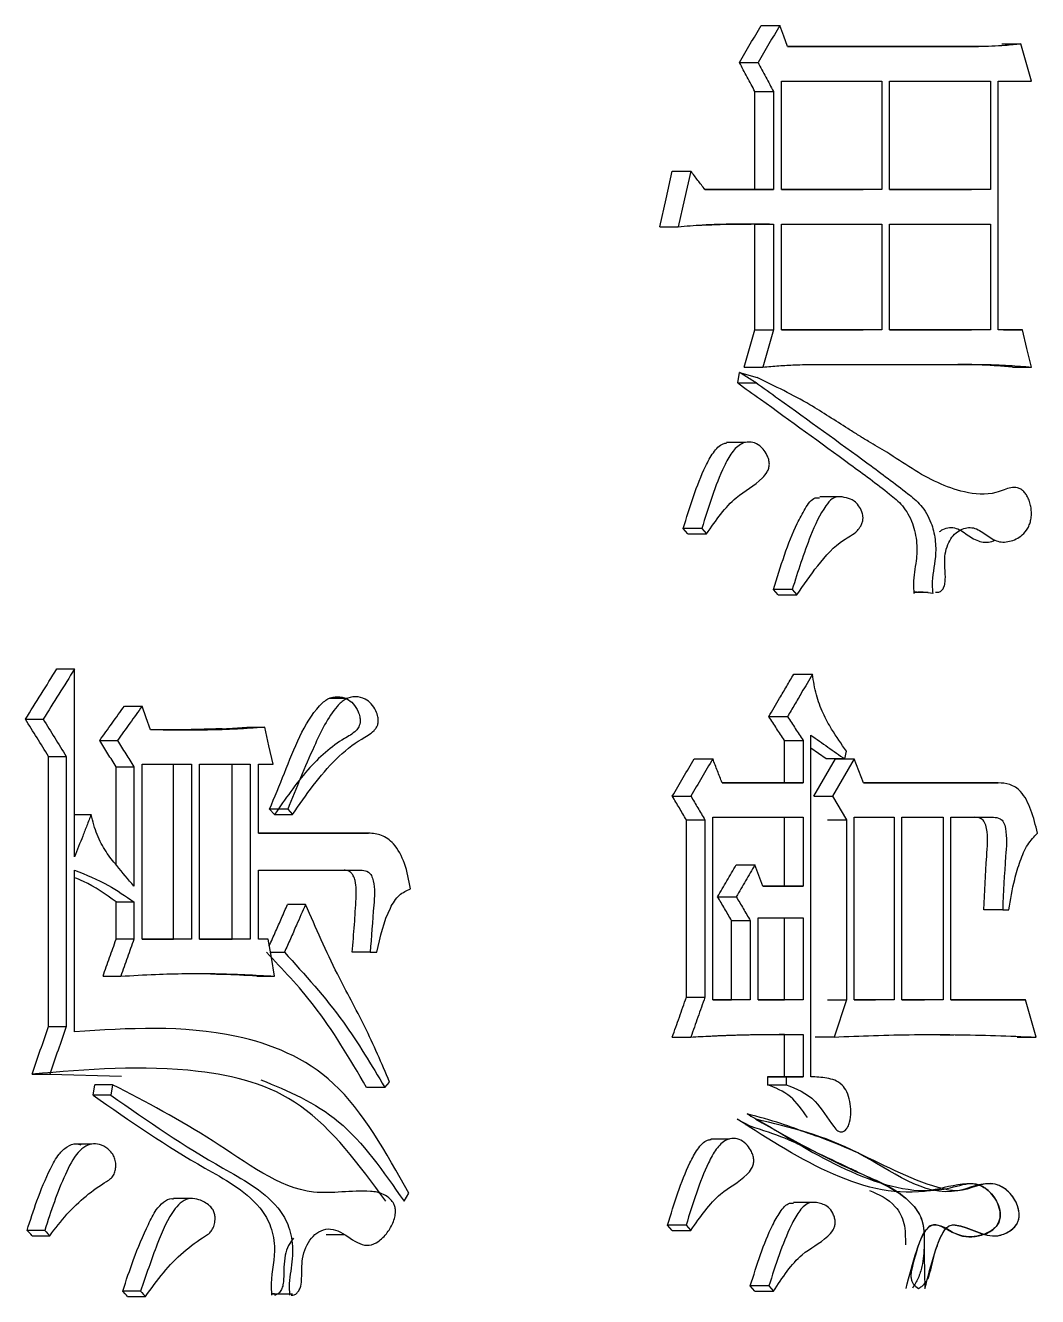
# Model space of a CAD drawing. Header units: millimetres. Extents: x 2251 to 4395, y 932 to 2449.
# Drawn here: x 3157.79 to 3161.93, y 1156.43 to 1161.62 of the extents above; entities that cross this region are included whole.
import ezdxf

# ---------------------------------------------------------------- set-up
doc = ezdxf.new("R2010")
doc.units = ezdxf.units.MM

msp = doc.modelspace()

# ---------------------------------------------------------------- linework, layer by layer
at = {"color": 7, "linetype": 'Continuous', "lineweight": 25}
for p, q in [((3160.7988, 1161.6242), (3160.875, 1161.6242)), ((3161.6859, 1161.5377), (3160.9067, 1161.5377)), ((3160.9067, 1161.5377), (3161.6087, 1161.5377)), ((3161.6088, 1161.5377), (3161.6859, 1161.5377)), ((3161.7825, 1161.5485), (3161.8597, 1161.5485)), ((3160.71, 1161.4728), (3160.786, 1161.4728)), ((3160.8813, 1160.9535), (3160.8813, 1161.3971)), ((3160.8813, 1161.3971), (3161.2918, 1161.3971)), ((3161.2918, 1161.3971), (3161.2918, 1160.9535)), ((3161.3232, 1160.9535), (3161.3232, 1161.3971)), ((3161.3232, 1161.3971), (3161.7356, 1161.3971)), ((3161.7356, 1161.3971), (3161.7356, 1160.9536)), ((3161.7667, 1161.3971), (3161.9031, 1161.3971)), ((3161.7667, 1160.3802), (3161.7667, 1161.3971)), ((3160.7735, 1161.3538), (3160.8496, 1161.3538)), ((3160.7735, 1160.9535), (3160.7735, 1161.3538)), ((3160.8496, 1161.3538), (3160.8496, 1160.9535)), ((3160.436, 1161.0293), (3160.5116, 1161.0293)), ((3160.8496, 1160.9535), (3160.5692, 1160.9535)), ((3160.5692, 1160.9535), (3160.7735, 1160.9535)), ((3160.7735, 1160.9535), (3160.8496, 1160.9535)), ((3161.2918, 1160.9535), (3160.8813, 1160.9535)), ((3160.8813, 1160.9535), (3161.2151, 1160.9535)), ((3161.2918, 1160.9535), (3161.2152, 1160.9535)), ((3161.7356, 1160.9536), (3161.3232, 1160.9535)), ((3161.3232, 1160.9535), (3161.6583, 1160.9536)), ((3161.7356, 1160.9536), (3161.6585, 1160.9536)), ((3160.3848, 1160.8021), (3160.4604, 1160.8021)), ((3160.7735, 1160.8129), (3160.8496, 1160.8129)), ((3160.7735, 1160.3802), (3160.7735, 1160.8129)), ((3160.8496, 1160.8129), (3160.8496, 1160.3802)), ((3160.8813, 1160.3802), (3160.8813, 1160.8129)), ((3160.8813, 1160.8129), (3161.2918, 1160.8129)), ((3161.2918, 1160.8129), (3161.2918, 1160.3802)), ((3161.3232, 1160.3802), (3161.3232, 1160.8129)), ((3161.3232, 1160.8129), (3161.7356, 1160.8129)), ((3161.7356, 1160.8129), (3161.7356, 1160.3802)), ((3160.7735, 1160.3802), (3160.8496, 1160.3802)), ((3161.2918, 1160.3802), (3160.8813, 1160.3802)), ((3160.8813, 1160.3802), (3161.2151, 1160.3802)), ((3161.2918, 1160.3802), (3161.2152, 1160.3802)), ((3161.7356, 1160.3802), (3161.3232, 1160.3802)), ((3161.3232, 1160.3802), (3161.6583, 1160.3802)), ((3161.7356, 1160.3802), (3161.6585, 1160.3802)), ((3161.8659, 1160.3802), (3161.7667, 1160.3802)), ((3161.7887, 1160.3802), (3161.8659, 1160.3802)), ((3160.7291, 1160.2288), (3160.8051, 1160.2288)), ((3161.0207, 1160.2396), (3161.6796, 1160.2396)), ((3161.6026, 1160.2396), (3161.6796, 1160.2396)), ((3161.8258, 1160.2288), (3161.9031, 1160.2288)), ((3160.7036, 1160.1639), (3160.71, 1160.2071)), ((3160.71, 1160.2071), (3160.7828, 1160.1855)), ((3160.7332, 1159.9204), (3160.6572, 1159.9204)), ((3161.1148, 1159.6986), (3161.0379, 1159.6986)), ((3160.4998, 1159.5473), (3160.4807, 1159.5689)), ((3160.4998, 1159.5473), (3160.5756, 1159.5473)), ((3160.5564, 1159.5689), (3160.5756, 1159.5473)), ((3160.8685, 1159.2985), (3160.8495, 1159.3201)), ((3160.8685, 1159.2985), (3160.9447, 1159.2985)), ((3160.9257, 1159.3201), (3160.9447, 1159.2985)), ((3157.9222, 1158.9956), (3157.9946, 1158.9956)), ((3157.9946, 1158.2276), (3157.9946, 1158.9956)), ((3160.9318, 1158.974), (3161.0081, 1158.974)), ((3159.1084, 1158.8752), (3159.0338, 1158.8752)), ((3158.198, 1158.8441), (3158.2707, 1158.8441)), ((3157.7939, 1158.7901), (3157.8661, 1158.7901)), ((3160.8305, 1158.8009), (3160.9067, 1158.8009)), ((3158.6986, 1158.7576), (3158.772, 1158.7576)), ((3161.0017, 1157.3297), (3161.0017, 1158.7252)), ((3158.0973, 1158.7035), (3158.1699, 1158.7035)), ((3160.8938, 1158.7035), (3160.9701, 1158.7035)), ((3160.8938, 1158.5305), (3160.8938, 1158.7035)), ((3160.9701, 1158.7035), (3160.9701, 1158.5305)), ((3161.0642, 1158.6278), (3161.0017, 1158.6717)), ((3161.1407, 1158.6278), (3161.147, 1158.6603)), ((3157.8884, 1158.6386), (3157.9608, 1158.6386)), ((3157.8884, 1157.5352), (3157.8884, 1158.6386)), ((3157.9608, 1158.6386), (3157.9608, 1157.5352)), ((3160.5254, 1158.6278), (3160.6012, 1158.6278)), ((3161.0138, 1158.4764), (3161.102, 1158.6278)), ((3161.1407, 1158.6278), (3161.0642, 1158.6278)), ((3161.1785, 1158.6278), (3161.0902, 1158.4764)), ((3161.102, 1158.6278), (3161.1785, 1158.6278)), ((3161.2163, 1158.5305), (3161.1785, 1158.6278)), ((3158.1644, 1158.5953), (3158.2371, 1158.5953)), ((3158.1644, 1158.1953), (3158.1644, 1158.5953)), ((3158.2371, 1158.5953), (3158.2371, 1158.1086)), ((3158.2707, 1157.8922), (3158.2707, 1158.6062)), ((3158.2707, 1158.6062), (3158.4718, 1158.6062)), ((3158.3988, 1157.8922), (3158.3988, 1158.6062)), ((3158.4718, 1158.6062), (3158.4718, 1157.8922)), ((3158.5053, 1157.8922), (3158.5053, 1158.6062)), ((3158.5053, 1158.6062), (3158.7121, 1158.6062)), ((3158.6388, 1157.8922), (3158.6388, 1158.6062)), ((3158.7121, 1158.6062), (3158.7121, 1157.8922)), ((3158.7454, 1158.6062), (3158.8052, 1158.6062)), ((3158.7454, 1158.3249), (3158.7454, 1158.6062)), ((3160.9701, 1158.5305), (3160.6395, 1158.5305)), ((3160.6395, 1158.5305), (3160.8938, 1158.5305)), ((3160.8938, 1158.5305), (3160.9701, 1158.5305)), ((3161.7667, 1158.5305), (3161.2163, 1158.5305)), ((3161.2163, 1158.5305), (3161.6894, 1158.5305)), ((3161.6895, 1158.5305), (3161.7667, 1158.5305)), ((3160.436, 1158.4764), (3160.5116, 1158.4764)), ((3161.0138, 1158.4764), (3161.0902, 1158.4764)), ((3161.0902, 1158.4764), (3161.147, 1158.379)), ((3157.9946, 1158.4007), (3158.0621, 1158.4007)), ((3158.865, 1158.4223), (3158.7914, 1158.4223)), ((3158.8113, 1158.4007), (3158.7914, 1158.4223)), ((3158.865, 1158.4223), (3158.8848, 1158.4007)), ((3160.4935, 1158.379), (3160.5692, 1158.379)), ((3160.4935, 1157.6543), (3160.4935, 1158.379)), ((3160.5692, 1158.379), (3160.5692, 1157.6543)), ((3160.6012, 1158.3898), (3160.9701, 1158.3898)), ((3160.6012, 1157.6434), (3160.6012, 1158.3898)), ((3160.8938, 1158.1086), (3160.8938, 1158.3898)), ((3160.9701, 1158.3898), (3160.9701, 1158.1086)), ((3161.0705, 1158.379), (3161.147, 1158.379)), ((3161.147, 1158.379), (3161.147, 1157.6434)), ((3161.1785, 1157.6434), (3161.1785, 1158.3898)), ((3161.1785, 1158.3898), (3161.3421, 1158.3898)), ((3161.3421, 1158.3898), (3161.3421, 1157.6434)), ((3161.3734, 1157.6434), (3161.3734, 1158.3898)), ((3161.3734, 1158.3898), (3161.5424, 1158.3898)), ((3161.5424, 1158.3898), (3161.5424, 1157.6434)), ((3161.5736, 1157.6434), (3161.5737, 1158.3898)), ((3161.5737, 1158.3898), (3161.748, 1158.3898)), ((3161.6711, 1158.3898), (3161.7483, 1158.3898)), ((3159.1956, 1158.3249), (3158.7454, 1158.3249)), ((3158.7454, 1158.3249), (3159.1216, 1158.3249)), ((3159.1216, 1158.3249), (3159.1956, 1158.3249)), ((3160.6973, 1158.1951), (3160.7733, 1158.1951)), ((3157.9946, 1157.5137), (3157.9946, 1158.1734)), ((3158.7454, 1158.1735), (3159.1692, 1158.1735)), ((3158.7454, 1157.8922), (3158.7454, 1158.1735)), ((3159.0955, 1158.1735), (3159.1694, 1158.1735)), ((3160.9701, 1158.1086), (3160.8051, 1158.1086)), ((3160.8051, 1158.1086), (3160.8938, 1158.1086)), ((3160.8938, 1158.1086), (3160.9701, 1158.1086)), ((3158.1644, 1158.0437), (3158.2371, 1158.0437)), ((3158.1644, 1157.8922), (3158.1644, 1158.0437)), ((3158.2371, 1158.0437), (3158.2371, 1157.8922)), ((3160.621, 1158.0653), (3160.6969, 1158.0653)), ((3158.9383, 1158.0337), (3158.8646, 1158.0337)), ((3161.7853, 1158.0112), (3161.7081, 1158.0112)), ((3161.7853, 1158.0112), (3161.8101, 1158.0112)), ((3160.6782, 1157.968), (3160.7542, 1157.968)), ((3160.6782, 1157.6434), (3160.6782, 1157.968)), ((3160.7542, 1157.968), (3160.7542, 1157.6434)), ((3160.786, 1157.6434), (3160.786, 1157.9788)), ((3160.786, 1157.9788), (3160.9701, 1157.9788)), ((3160.8938, 1157.6434), (3160.8938, 1157.9788)), ((3160.9701, 1157.9788), (3160.9701, 1157.6434)), ((3158.2371, 1157.8922), (3158.1644, 1157.8922)), ((3158.4718, 1157.8922), (3158.2707, 1157.8922)), ((3158.2707, 1157.8922), (3158.3988, 1157.8922)), ((3158.4718, 1157.8922), (3158.3988, 1157.8922)), ((3158.7121, 1157.8922), (3158.5053, 1157.8922)), ((3158.5053, 1157.8922), (3158.6388, 1157.8922)), ((3158.7121, 1157.8922), (3158.6388, 1157.8922)), ((3158.7853, 1157.8922), (3158.7454, 1157.8922)), ((3158.7853, 1157.8922), (3158.7454, 1157.8922)), ((3158.7947, 1157.8383), (3158.8518, 1157.8383)), ((3159.2022, 1157.8381), (3159.1282, 1157.8381)), ((3159.2022, 1157.8381), (3159.2285, 1157.8381)), ((3158.1107, 1157.7408), (3158.1833, 1157.7408)), ((3158.7384, 1157.7408), (3158.8118, 1157.7408)), ((3160.4935, 1157.6543), (3160.5692, 1157.6543)), ((3160.7542, 1157.6434), (3160.6012, 1157.6434)), ((3160.6012, 1157.6434), (3160.6782, 1157.6434)), ((3160.7542, 1157.6434), (3160.6782, 1157.6434)), ((3160.9701, 1157.6434), (3160.786, 1157.6434)), ((3160.786, 1157.6434), (3160.8938, 1157.6434)), ((3160.9701, 1157.6434), (3160.8938, 1157.6434)), ((3161.0705, 1157.6434), (3161.147, 1157.6434)), ((3161.147, 1157.6434), (3161.0965, 1157.492)), ((3161.3421, 1157.6434), (3161.1785, 1157.6434)), ((3161.1785, 1157.6434), (3161.2653, 1157.6434)), ((3161.3421, 1157.6434), (3161.2654, 1157.6434)), ((3161.5424, 1157.6434), (3161.3734, 1157.6434)), ((3161.3734, 1157.6434), (3161.4654, 1157.6434)), ((3161.5424, 1157.6434), (3161.4655, 1157.6434)), ((3161.8783, 1157.6435), (3161.5736, 1157.6434)), ((3161.5736, 1157.6434), (3161.8009, 1157.6435)), ((3161.801, 1157.6435), (3161.8783, 1157.6435)), ((3161.9217, 1157.492), (3161.8783, 1157.6435)), ((3157.8884, 1157.5352), (3157.9608, 1157.5352)), ((3160.436, 1157.492), (3160.5116, 1157.492)), ((3160.8938, 1157.5028), (3160.8728, 1157.5028)), ((3160.8938, 1157.3297), (3160.8938, 1157.5028)), ((3160.9701, 1157.5028), (3160.9701, 1157.3297)), ((3161.0965, 1157.492), (3161.0201, 1157.492)), ((3161.5301, 1157.5011), (3161.5855, 1157.5015)), ((3161.8443, 1157.492), (3161.9217, 1157.492)), ((3157.8209, 1157.3406), (3157.8932, 1157.3406)), ((3157.8932, 1157.3406), (3158.1864, 1157.3325)), ((3160.9004, 1157.3297), (3160.8242, 1157.3297)), ((3160.8242, 1157.3297), (3160.8938, 1157.3297)), ((3160.8242, 1157.3297), (3160.8242, 1157.2973)), ((3160.8938, 1157.3297), (3160.9701, 1157.3297)), ((3160.9004, 1157.3297), (3160.9004, 1157.2973)), ((3160.9701, 1157.3297), (3160.9004, 1157.3297)), ((3158.0704, 1157.254), (3158.0771, 1157.2973)), ((3158.1497, 1157.2973), (3158.0771, 1157.2973)), ((3158.1497, 1157.2973), (3158.1429, 1157.254)), ((3159.2615, 1157.2865), (3159.1874, 1157.2865)), ((3160.8242, 1157.2973), (3160.9004, 1157.2973)), ((3158.1429, 1157.254), (3158.0704, 1157.254)), ((3160.7005, 1157.1567), (3160.7554, 1157.1282)), ((3161.1267, 1157.1045), (3161.1271, 1157.1045)), ((3158.0645, 1157.0547), (3157.9911, 1157.0547)), ((3160.6694, 1157.0755), (3160.5936, 1157.0755)), ((3159.3403, 1156.8213), (3159.36, 1156.8537)), ((3158.4719, 1156.8328), (3158.398, 1156.8328)), ((3161.0072, 1156.8166), (3160.9309, 1156.8166)), ((3157.8728, 1156.7023), (3157.8006, 1156.7023)), ((3159.0218, 1156.6861), (3159.0937, 1156.686)), ((3160.436, 1156.7024), (3160.4168, 1156.724)), ((3160.436, 1156.7024), (3160.5116, 1156.7024)), ((3160.4924, 1156.724), (3160.5116, 1156.7024)), ((3157.8209, 1156.6807), (3157.8931, 1156.6807)), ((3158.264, 1156.4536), (3158.1912, 1156.4536)), ((3158.2113, 1156.4319), (3158.2841, 1156.4319)), ((3158.8117, 1156.4427), (3158.8853, 1156.4427)), ((3160.7735, 1156.4535), (3160.7544, 1156.4752))]:
    msp.add_line(p, q, dxfattribs=at)
at = {"color": 7, "linetype": 'Continuous', "lineweight": 25, "flags": 128}
for points in [[(3160.9067, 1161.5377), (3160.8908, 1161.5809), (3160.875, 1161.6242)], [(3161.9031, 1161.3971), (3161.8814, 1161.4728), (3161.8597, 1161.5485)], [(3160.3848, 1160.8021), (3160.4104, 1160.9157), (3160.436, 1161.0293)], [(3160.5116, 1161.0293), (3160.486, 1160.9157), (3160.4604, 1160.8021)], [(3160.7291, 1160.2288), (3160.7513, 1160.3045), (3160.7735, 1160.3802)], [(3160.8496, 1160.3802), (3160.8273, 1160.3045), (3160.8051, 1160.2288)], [(3161.9031, 1160.2288), (3161.8845, 1160.3045), (3161.8659, 1160.3802)], [(3160.7036, 1160.1639), (3160.7378, 1160.1639), (3160.7587, 1160.1639), (3160.7797, 1160.1639)], [(3160.5564, 1159.5689), (3160.5283, 1159.5689), (3160.5045, 1159.5689), (3160.4807, 1159.5689)], [(3160.9257, 1159.3201), (3160.8979, 1159.3201), (3160.8737, 1159.3201), (3160.8495, 1159.3201)], [(3158.3043, 1158.7468), (3158.2875, 1158.7955), (3158.2707, 1158.8441)], [(3158.8052, 1158.6062), (3158.7886, 1158.6819), (3158.772, 1158.7576)], [(3158.8113, 1158.4007), (3158.8381, 1158.4007), (3158.8615, 1158.4007), (3158.8848, 1158.4007)], [(3160.8051, 1158.1086), (3160.7892, 1158.1519), (3160.7733, 1158.1951)], [(3158.8118, 1157.7408), (3158.7985, 1157.8165), (3158.7853, 1157.8922)], [(3159.2615, 1157.2865), (3159.2714, 1157.2974), (3159.2814, 1157.3083)], [(3157.8209, 1156.6807), (3157.8157, 1156.6862), (3157.8105, 1156.6917), (3157.8006, 1156.7023)], [(3157.8728, 1156.7023), (3157.878, 1156.6968), (3157.8856, 1156.6888), (3157.8931, 1156.6807)], [(3160.4924, 1156.724), (3160.4644, 1156.724), (3160.4406, 1156.724), (3160.4168, 1156.724)], [(3158.2114, 1156.4319), (3158.2062, 1156.4374), (3158.2011, 1156.4429), (3158.1912, 1156.4536)], [(3158.264, 1156.4536), (3158.2691, 1156.4481), (3158.2766, 1156.44), (3158.2841, 1156.4319)], [(3160.8305, 1156.4752), (3160.8023, 1156.4752), (3160.7784, 1156.4752), (3160.7544, 1156.4752)], [(3160.7735, 1156.4535), (3160.8017, 1156.4535), (3160.8256, 1156.4535), (3160.8496, 1156.4535)], [(3160.8305, 1156.4752), (3160.84, 1156.4644), (3160.8496, 1156.4535)]]:
    msp.add_lwpolyline(points, dxfattribs=at)
at = {"color": 7, "linetype": 'Continuous', "lineweight": 25}
for points, knots in [([(3160.71, 1161.4728), (3160.7248, 1161.498), (3160.7545, 1161.5485), (3160.784, 1161.599), (3160.7988, 1161.6242)], [0, 0, 0, 0, 0.4999986, 1, 1, 1, 1]), ([(3160.875, 1161.6242), (3160.8602, 1161.599), (3160.8305, 1161.5485), (3160.8009, 1161.498), (3160.786, 1161.4728)], [0, 0, 0, 0, 0.499999, 1, 1, 1, 1]), ([(3161.8597, 1161.5485), (3161.8384, 1161.5462), (3161.7989, 1161.5419), (3161.7409, 1161.5389), (3161.7042, 1161.5381), (3161.6859, 1161.5377)], [0, 0, 0, 0, 0.368696, 0.68428, 1, 1, 1, 1]), ([(3160.7735, 1161.3538), (3160.7629, 1161.3736), (3160.7418, 1161.4133), (3160.7206, 1161.4529), (3160.71, 1161.4728)], [0, 0, 0, 0, 0.5, 1, 1, 1, 1]), ([(3160.786, 1161.4728), (3160.7966, 1161.4529), (3160.8178, 1161.4133), (3160.839, 1161.3736), (3160.8496, 1161.3538)], [0, 0, 0, 0, 0.5, 1, 1, 1, 1]), ([(3160.5692, 1160.9535), (3160.5596, 1160.9662), (3160.5404, 1160.9914), (3160.5212, 1161.0166), (3160.5116, 1161.0293)], [0, 0, 0, 0, 0.5000004, 1, 1, 1, 1]), ([(3160.4604, 1160.8021), (3160.493, 1160.8048), (3160.5296, 1160.8079), (3160.5682, 1160.81), (3160.5783, 1160.8105), (3160.5885, 1160.811), (3160.6007, 1160.8115), (3160.6129, 1160.812), (3160.625, 1160.8124), (3160.6372, 1160.8127), (3160.6494, 1160.813), (3160.6616, 1160.8132), (3160.6737, 1160.8134), (3160.6859, 1160.8135), (3160.6981, 1160.8137), (3160.7102, 1160.8137), (3160.7224, 1160.8138), (3160.7345, 1160.8138), (3160.7467, 1160.8138), (3160.7588, 1160.8137), (3160.7689, 1160.8137), (3160.777, 1160.8136), (3160.7831, 1160.8136), (3160.7892, 1160.8135), (3160.7952, 1160.8135), (3160.8013, 1160.8134), (3160.8074, 1160.8134), (3160.8134, 1160.8133), (3160.8195, 1160.8132), (3160.8256, 1160.8132), (3160.8316, 1160.8131), (3160.8396, 1160.813), (3160.8456, 1160.813), (3160.8496, 1160.8129)], [0, 0, 0, 0, 0.250151, 0.281419, 0.297053, 0.328322, 0.35959, 0.390858, 0.422126, 0.453395, 0.484663, 0.515931, 0.5472, 0.578468, 0.609736, 0.641004, 0.672273, 0.703541, 0.734809, 0.766077, 0.797346, 0.81298, 0.828614, 0.844248, 0.859882, 0.875516, 0.891151, 0.906785, 0.922419, 0.938053, 0.953687, 0.969321, 1, 1, 1, 1]), ([(3160.5463, 1160.8088), (3160.5473, 1160.8087), (3160.5571, 1160.8084), (3160.6512, 1160.8127), (3160.714, 1160.8129), (3160.7487, 1160.813), (3160.7587, 1160.813), (3160.7585, 1160.813), (3160.7585, 1160.813)], [0, 0, 0, 0, 0.055768, 0.55582, 0.7982, 0.940395, 0.975861, 1, 1, 1, 1]), ([(3160.8051, 1160.2288), (3160.827, 1160.2307), (3160.8707, 1160.2346), (3160.9426, 1160.2383), (3160.9926, 1160.2391), (3161.0207, 1160.2396)], [0, 0, 0, 0, 0.303893, 0.607799, 1, 1, 1, 1]), ([(3161.8256, 1160.2288), (3161.8035, 1160.2305), (3161.7593, 1160.2339), (3161.685, 1160.2384), (3161.6326, 1160.2392), (3161.6024, 1160.2396)], [0, 0, 0, 0, 0.29793, 0.595868, 1, 1, 1, 1]), ([(3161.6796, 1160.2396), (3161.7018, 1160.2393), (3161.7463, 1160.2387), (3161.8208, 1160.2352), (3161.873, 1160.2311), (3161.9031, 1160.2288)], [0, 0, 0, 0, 0.297543, 0.595099, 1, 1, 1, 1]), ([(3160.7855, 1160.1596), (3160.7709, 1160.1688), (3160.749, 1160.1825), (3160.7249, 1160.1976), (3160.7144, 1160.2043), (3160.7111, 1160.2064), (3160.71, 1160.2071)], [0, 0, 0, 0, 0.582257, 0.869629, 0.954439, 1, 1, 1, 1]), ([(3160.7771, 1160.1657), (3160.8078, 1160.1436), (3160.9617, 1160.0332), (3161.1697, 1159.8834), (3161.3629, 1159.7398), (3161.4533, 1159.6681), (3161.4927, 1159.6017), (3161.5118, 1159.5257), (3161.5132, 1159.4374), (3161.4935, 1159.3655), (3161.4987, 1159.3153), (3161.4999, 1159.3038)], [0, 0, 0, 0, 0.101091, 0.505417, 0.686144, 0.747623, 0.809949, 0.856214, 0.902538, 0.977672, 1, 1, 1, 1]), ([(3161.5113, 1159.3093), (3161.5156, 1159.3088), (3161.5245, 1159.3076), (3161.5349, 1159.3143), (3161.5419, 1159.3224), (3161.5474, 1159.3335), (3161.5521, 1159.3575), (3161.5507, 1159.388), (3161.5491, 1159.4156), (3161.548, 1159.4433), (3161.5512, 1159.4761), (3161.5638, 1159.5128), (3161.5831, 1159.5418), (3161.6068, 1159.5612), (3161.6327, 1159.5723), (3161.6683, 1159.5753), (3161.7106, 1159.5507), (3161.7586, 1159.5124), (3161.8142, 1159.5129), (3161.8587, 1159.5337), (3161.8854, 1159.5639), (3161.8961, 1159.5875), (3161.901, 1159.6067), (3161.9032, 1159.6273), (3161.9023, 1159.6486), (3161.8982, 1159.6697), (3161.8914, 1159.6893), (3161.8826, 1159.7067), (3161.872, 1159.7205), (3161.8598, 1159.7303), (3161.8332, 1159.7418), (3161.7981, 1159.7305), (3161.7278, 1159.7035), (3161.5965, 1159.7159), (3161.4484, 1159.7881), (3161.322, 1159.8758), (3161.255, 1159.9143), (3161.2212, 1159.9346), (3161.2112, 1159.9407), (3161.2079, 1159.9427), (3161.2055, 1159.9442), (3161.2007, 1159.9472), (3161.1828, 1159.9585), (3161.1146, 1160.0011), (3160.981, 1160.0898), (3160.8552, 1160.1506), (3160.7828, 1160.1855)], [0, 0, 0, 0, 0.00737, 0.015009, 0.018555, 0.022128, 0.030111, 0.045178, 0.055064, 0.060343, 0.075509, 0.090437, 0.104896, 0.120548, 0.135595, 0.150698, 0.180779, 0.211233, 0.242231, 0.273349, 0.290015, 0.297441, 0.304692, 0.312416, 0.319982, 0.327794, 0.336224, 0.34425, 0.351944, 0.359644, 0.367692, 0.398957, 0.418859, 0.492604, 0.619034, 0.682459, 0.727701, 0.740175, 0.743874, 0.745883, 0.74615, 0.748384, 0.7547, 0.77878, 0.872725, 1, 1, 1, 1]), ([(3160.7036, 1160.1639), (3160.7344, 1160.1417), (3160.8882, 1160.0312), (3161.0956, 1159.8807), (3161.2887, 1159.7386), (3161.3782, 1159.666), (3161.4187, 1159.5959), (3161.4367, 1159.5141), (3161.4335, 1159.4294), (3161.4176, 1159.3626), (3161.4217, 1159.3174), (3161.423, 1159.3038)], [0, 0, 0, 0, 0.101474, 0.507349, 0.687605, 0.74902, 0.811274, 0.865807, 0.912165, 0.973682, 1, 1, 1, 1]), ([(3160.4807, 1159.5689), (3160.5076, 1159.6574), (3160.5415, 1159.7684), (3160.6013, 1159.8802), (3160.633, 1159.9147), (3160.6536, 1159.9181), (3160.6587, 1159.9189)], [0, 0, 0, 0, 0.631825, 0.793272, 0.948374, 1, 1, 1, 1]), ([(3160.5756, 1159.5473), (3160.6139, 1159.6024), (3160.6816, 1159.6998), (3160.7785, 1159.7464), (3160.8211, 1159.7942), (3160.8302, 1159.8146), (3160.8333, 1159.8326), (3160.8302, 1159.8518), (3160.8214, 1159.8732), (3160.8052, 1159.8975), (3160.7803, 1159.9184), (3160.7496, 1159.9245), (3160.7136, 1159.917), (3160.6771, 1159.881), (3160.6174, 1159.7675), (3160.5835, 1159.657), (3160.5564, 1159.5689)], [0, 0, 0, 0, 0.207529, 0.367373, 0.400836, 0.41667, 0.431354, 0.448141, 0.466694, 0.497248, 0.538464, 0.578549, 0.619959, 0.682144, 0.746848, 1, 1, 1, 1]), ([(3160.9447, 1159.2985), (3160.9725, 1159.3389), (3161.0306, 1159.4237), (3161.1137, 1159.5154), (3161.1806, 1159.546), (3161.2045, 1159.5761), (3161.2121, 1159.592), (3161.2152, 1159.6063), (3161.2146, 1159.6218), (3161.2091, 1159.642), (3161.1972, 1159.6641), (3161.1762, 1159.6862), (3161.1462, 1159.6947), (3161.1158, 1159.7018), (3161.0857, 1159.691), (3161.0441, 1159.6402), (3160.9875, 1159.5155), (3160.9492, 1159.3942), (3160.9257, 1159.3201)], [0, 0, 0, 0, 0.145124, 0.304252, 0.383323, 0.40611, 0.420719, 0.431527, 0.442364, 0.458238, 0.484495, 0.512276, 0.553409, 0.599258, 0.628708, 0.668116, 0.797317, 1, 1, 1, 1]), ([(3160.8495, 1159.3201), (3160.8784, 1159.4148), (3160.9146, 1159.5336), (3160.9772, 1159.6493), (3161.0083, 1159.6972), (3161.0312, 1159.695), (3161.0372, 1159.6944)], [0, 0, 0, 0, 0.628291, 0.787843, 0.943892, 1, 1, 1, 1]), ([(3161.5275, 1159.5567), (3161.5319, 1159.5599), (3161.5447, 1159.5692), (3161.5681, 1159.5744), (3161.6053, 1159.5711), (3161.6464, 1159.5368), (3161.6985, 1159.5093), (3161.7366, 1159.5129), (3161.7538, 1159.5225), (3161.7538, 1159.5225)], [0, 0, 0, 0, 0.0611875, 0.1807988, 0.2971969, 0.5319522, 0.7661169, 0.9995646, 1, 1, 1, 1]), ([(3161.4343, 1159.3093), (3161.4318, 1159.3093), (3161.428, 1159.3093), (3161.4241, 1159.3093), (3161.4229, 1159.3093), (3161.4228, 1159.3093), (3161.4227, 1159.3093), (3161.4258, 1159.3093), (3161.4432, 1159.3093), (3161.4598, 1159.3093), (3161.4745, 1159.3093), (3161.4812, 1159.3093)], [0, 0, 0, 0, 0.13378, 0.2044, 0.212318, 0.214881, 0.216602, 0.217222, 0.490673, 0.769444, 1, 1, 1, 1]), ([(3161.4999, 1159.3038), (3161.4868, 1159.3058), (3161.4638, 1159.3093), (3161.4387, 1159.3096), (3161.4263, 1159.3076), (3161.4235, 1159.3058), (3161.423, 1159.3048), (3161.4229, 1159.3042), (3161.423, 1159.304), (3161.423, 1159.3038)], [0, 0, 0, 0, 0.493604, 0.861876, 0.955662, 0.982084, 0.991539, 0.995796, 1, 1, 1, 1]), ([(3157.7939, 1158.7901), (3157.8153, 1158.8243), (3157.8581, 1158.8928), (3157.9008, 1158.9613), (3157.9222, 1158.9956)], [0, 0, 0, 0, 0.499999, 1, 1, 1, 1]), ([(3157.9946, 1158.9956), (3157.9732, 1158.9613), (3157.9304, 1158.8928), (3157.8875, 1158.8243), (3157.8661, 1158.7901)], [0, 0, 0, 0, 0.5, 1, 1, 1, 1]), ([(3160.8305, 1158.8009), (3160.8451, 1158.8259), (3160.8693, 1158.8672), (3160.9031, 1158.9249), (3160.9222, 1158.9576), (3160.9318, 1158.974)], [0, 0, 0, 0, 0.432843, 0.716421, 1, 1, 1, 1]), ([(3161.0081, 1158.974), (3160.9935, 1158.949), (3160.9693, 1158.9077), (3160.9355, 1158.85), (3160.9163, 1158.8173), (3160.9067, 1158.8009)], [0, 0, 0, 0, 0.43259, 0.716295, 1, 1, 1, 1]), ([(3161.147, 1158.6603), (3161.1265, 1158.6894), (3161.0924, 1158.7376), (3161.0499, 1158.8134), (3161.0219, 1158.8892), (3161.0127, 1158.9455), (3161.0081, 1158.974)], [0, 0, 0, 0, 0.333781, 0.552151, 0.77417, 1, 1, 1, 1]), ([(3158.7914, 1158.4223), (3158.8114, 1158.4713), (3158.8715, 1158.619), (3158.9385, 1158.7936), (3159.0287, 1158.8771), (3159.0684, 1158.8846), (3159.1042, 1158.877), (3159.1338, 1158.8552), (3159.1512, 1158.8275), (3159.1595, 1158.8022), (3159.1616, 1158.7846), (3159.1599, 1158.7702), (3159.1543, 1158.7562), (3159.1346, 1158.7317), (3159.0581, 1158.6927), (3158.94, 1158.588), (3158.855, 1158.4642), (3158.8113, 1158.4007)], [0, 0, 0, 0, 0.117084, 0.352421, 0.392033, 0.4319, 0.470231, 0.500102, 0.530093, 0.545391, 0.556909, 0.565721, 0.574545, 0.589616, 0.642212, 0.816089, 1, 1, 1, 1]), ([(3158.8848, 1158.4007), (3158.9126, 1158.441), (3158.9964, 1158.5628), (3159.1092, 1158.6824), (3159.2065, 1158.7301), (3159.2269, 1158.7544), (3159.2334, 1158.7675), (3159.2357, 1158.7832), (3159.2335, 1158.803), (3159.2246, 1158.8286), (3159.2074, 1158.8552), (3159.1785, 1158.8769), (3159.1416, 1158.885), (3159.1006, 1158.8762), (3159.0363, 1158.8147), (3158.9598, 1158.6557), (3158.8999, 1158.5083), (3158.865, 1158.4223)], [0, 0, 0, 0, 0.117023, 0.353532, 0.409689, 0.421913, 0.431957, 0.442101, 0.453679, 0.472075, 0.49977, 0.527462, 0.568321, 0.610802, 0.649012, 0.795156, 1, 1, 1, 1]), ([(3158.0973, 1158.7035), (3158.1141, 1158.727), (3158.1477, 1158.7738), (3158.1812, 1158.8207), (3158.198, 1158.8441)], [0, 0, 0, 0, 0.499999, 1, 1, 1, 1]), ([(3158.2707, 1158.8441), (3158.2539, 1158.8207), (3158.2203, 1158.7738), (3158.1867, 1158.727), (3158.1699, 1158.7035)], [0, 0, 0, 0, 0.499999, 1, 1, 1, 1]), ([(3157.8884, 1158.6386), (3157.8727, 1158.6639), (3157.8412, 1158.7143), (3157.8096, 1158.7648), (3157.7939, 1158.7901)], [0, 0, 0, 0, 0.5, 1, 1, 1, 1]), ([(3157.8661, 1158.7901), (3157.8819, 1158.7648), (3157.9135, 1158.7143), (3157.945, 1158.6639), (3157.9608, 1158.6386)], [0, 0, 0, 0, 0.499999, 1, 1, 1, 1]), ([(3160.8938, 1158.7035), (3160.8833, 1158.7198), (3160.8622, 1158.7522), (3160.8411, 1158.7847), (3160.8305, 1158.8009)], [0, 0, 0, 0, 0.5, 1, 1, 1, 1]), ([(3160.9067, 1158.8009), (3160.9173, 1158.7847), (3160.9384, 1158.7522), (3160.9595, 1158.7198), (3160.9701, 1158.7035)], [0, 0, 0, 0, 0.499999, 1, 1, 1, 1]), ([(3158.772, 1158.7576), (3158.7506, 1158.756), (3158.7187, 1158.7537), (3158.676, 1158.751), (3158.6439, 1158.7494), (3158.6198, 1158.7484), (3158.6011, 1158.7477), (3158.5877, 1158.7473), (3158.5717, 1158.7469), (3158.5556, 1158.7466), (3158.5422, 1158.7463), (3158.5288, 1158.7461), (3158.5154, 1158.746), (3158.4993, 1158.7458), (3158.4832, 1158.7457), (3158.4671, 1158.7457), (3158.4537, 1158.7457), (3158.4402, 1158.7457), (3158.4268, 1158.7457), (3158.4107, 1158.7458), (3158.3973, 1158.7459), (3158.3865, 1158.746), (3158.3784, 1158.746), (3158.3717, 1158.7461), (3158.365, 1158.7462), (3158.3583, 1158.7462), (3158.3502, 1158.7463), (3158.3421, 1158.7464), (3158.3354, 1158.7465), (3158.3287, 1158.7465), (3158.3233, 1158.7466), (3158.3179, 1158.7466), (3158.3139, 1158.7467), (3158.3093, 1158.7467), (3158.3062, 1158.7468), (3158.3043, 1158.7468)], [0, 0, 0, 0, 0.137495, 0.206243, 0.274991, 0.343739, 0.360926, 0.3953, 0.429674, 0.464048, 0.498422, 0.515609, 0.549982, 0.584356, 0.61873, 0.653104, 0.687478, 0.704665, 0.739038, 0.773412, 0.807786, 0.824973, 0.84216, 0.859347, 0.86794, 0.885127, 0.902314, 0.919501, 0.936688, 0.945281, 0.962468, 0.971061, 0.979655, 0.988248, 1, 1, 1, 1]), ([(3158.5978, 1158.7509), (3158.598, 1158.7511), (3158.5985, 1158.7515), (3158.5589, 1158.75), (3158.4705, 1158.7472), (3158.3936, 1158.7467), (3158.3512, 1158.7466), (3158.3331, 1158.7466), (3158.3282, 1158.7466), (3158.3289, 1158.7466), (3158.3294, 1158.7466)], [0, 0, 0, 0, 0.052384, 0.110274, 0.515479, 0.735215, 0.874993, 0.913924, 0.954066, 1, 1, 1, 1]), ([(3158.5977, 1158.7509), (3158.6052, 1158.7514), (3158.6258, 1158.7525), (3158.6594, 1158.7548), (3158.6855, 1158.7567), (3158.6986, 1158.7576)], [0, 0, 0, 0, 0.222979, 0.611486, 1, 1, 1, 1]), ([(3161.0017, 1158.7252), (3161.0249, 1158.709), (3161.0713, 1158.6765), (3161.1176, 1158.644), (3161.1407, 1158.6278)], [0, 0, 0, 0, 0.5, 1, 1, 1, 1]), ([(3158.1644, 1158.5953), (3158.1532, 1158.6134), (3158.1309, 1158.6494), (3158.1085, 1158.6855), (3158.0973, 1158.7035)], [0, 0, 0, 0, 0.5, 1, 1, 1, 1]), ([(3158.1699, 1158.7035), (3158.1811, 1158.6855), (3158.2035, 1158.6494), (3158.2259, 1158.6134), (3158.2371, 1158.5953)], [0, 0, 0, 0, 0.499999, 1, 1, 1, 1]), ([(3160.436, 1158.4764), (3160.4509, 1158.5016), (3160.4807, 1158.5521), (3160.5105, 1158.6026), (3160.5254, 1158.6278)], [0, 0, 0, 0, 0.499999, 1, 1, 1, 1]), ([(3160.6012, 1158.6278), (3160.5863, 1158.6026), (3160.5564, 1158.5521), (3160.5266, 1158.5016), (3160.5116, 1158.4764)], [0, 0, 0, 0, 0.4999988, 1, 1, 1, 1]), ([(3160.6395, 1158.5305), (3160.6331, 1158.5467), (3160.6203, 1158.5791), (3160.6076, 1158.6116), (3160.6012, 1158.6278)], [0, 0, 0, 0, 0.499999, 1, 1, 1, 1]), ([(3161.9278, 1158.3249), (3161.9197, 1158.3569), (3161.9038, 1158.42), (3161.8658, 1158.4962), (3161.8146, 1158.5276), (3161.7826, 1158.5295), (3161.7667, 1158.5305)], [0, 0, 0, 0, 0.291832, 0.574338, 0.788145, 1, 1, 1, 1]), ([(3160.4935, 1158.379), (3160.4839, 1158.3952), (3160.4647, 1158.4277), (3160.4456, 1158.4601), (3160.436, 1158.4764)], [0, 0, 0, 0, 0.5, 1, 1, 1, 1]), ([(3160.5116, 1158.4764), (3160.5212, 1158.4601), (3160.5404, 1158.4277), (3160.5596, 1158.3952), (3160.5692, 1158.379)], [0, 0, 0, 0, 0.499998, 1, 1, 1, 1]), ([(3158.0621, 1158.4006), (3158.0564, 1158.386), (3158.0449, 1158.3567), (3158.0224, 1158.299), (3158.0057, 1158.256), (3157.9946, 1158.2276)], [0, 0, 0, 0, 0.253937, 0.507874, 1, 1, 1, 1]), ([(3158.2371, 1158.1086), (3158.2136, 1158.1363), (3158.1749, 1158.1819), (3158.1215, 1158.2477), (3158.0836, 1158.3173), (3158.0693, 1158.3726), (3158.0621, 1158.4006)], [0, 0, 0, 0, 0.3349013, 0.5525999, 0.7736255, 1, 1, 1, 1]), ([(3161.708, 1158.0112), (3161.7113, 1158.0838), (3161.7163, 1158.1938), (3161.7272, 1158.3167), (3161.7131, 1158.3699), (3161.6951, 1158.3886), (3161.6801, 1158.3894), (3161.6708, 1158.3899)], [0, 0, 0, 0, 0.510737, 0.775157, 0.838657, 0.898816, 1, 1, 1, 1]), ([(3161.748, 1158.3899), (3161.7574, 1158.3894), (3161.7724, 1158.3886), (3161.7905, 1158.37), (3161.8045, 1158.3167), (3161.7936, 1158.1938), (3161.7886, 1158.0837), (3161.7853, 1158.0112)], [0, 0, 0, 0, 0.1012919, 0.1614916, 0.2249951, 0.4893613, 1, 1, 1, 1]), ([(3159.3666, 1158.0977), (3159.3602, 1158.1331), (3159.3475, 1158.2025), (3159.304, 1158.2813), (3159.2492, 1158.3204), (3159.2134, 1158.3234), (3159.1956, 1158.3249)], [0, 0, 0, 0, 0.292672, 0.574648, 0.788772, 1, 1, 1, 1]), ([(3161.8101, 1158.0112), (3161.8172, 1158.0533), (3161.8289, 1158.1224), (3161.8556, 1158.2115), (3161.8851, 1158.2803), (3161.9138, 1158.3102), (3161.9278, 1158.3249)], [0, 0, 0, 0, 0.347314, 0.569762, 0.788105, 1, 1, 1, 1]), ([(3160.621, 1158.0653), (3160.6337, 1158.087), (3160.6592, 1158.1302), (3160.6846, 1158.1735), (3160.6973, 1158.1951)], [0, 0, 0, 0, 0.499999, 1, 1, 1, 1]), ([(3160.7733, 1158.1951), (3160.7606, 1158.1735), (3160.7351, 1158.1302), (3160.7096, 1158.087), (3160.6969, 1158.0653)], [0, 0, 0, 0, 0.499999, 1, 1, 1, 1]), ([(3157.9946, 1158.1734), (3158.0412, 1158.1549), (3158.1248, 1158.1216), (3158.2027, 1158.0676), (3158.2371, 1158.0437)], [0, 0, 0, 0, 0.557901, 1, 1, 1, 1]), ([(3158.1644, 1158.0437), (3158.1209, 1158.075), (3158.0659, 1158.1145), (3158.0068, 1158.1381), (3157.9946, 1158.143)], [0, 0, 0, 0, 0.792726, 1, 1, 1, 1]), ([(3159.1282, 1157.8381), (3159.1316, 1157.8759), (3159.1381, 1157.949), (3159.1432, 1158.0347), (3159.1457, 1158.0946), (3159.1428, 1158.1271), (3159.1342, 1158.1503), (3159.1243, 1158.1644), (3159.1109, 1158.172), (3159.101, 1158.173), (3159.0953, 1158.1735)], [0, 0, 0, 0, 0.301012, 0.582195, 0.678316, 0.775434, 0.835729, 0.884225, 0.932949, 1, 1, 1, 1]), ([(3159.1692, 1158.1735), (3159.1781, 1158.1726), (3159.1923, 1158.1712), (3159.2077, 1158.152), (3159.2235, 1158.1078), (3159.2134, 1157.997), (3159.2066, 1157.9013), (3159.2022, 1157.8381)], [0, 0, 0, 0, 0.100834, 0.16221, 0.226726, 0.489604, 1, 1, 1, 1]), ([(3159.2285, 1157.8381), (3159.2429, 1157.9018), (3159.2627, 1157.9896), (3159.3185, 1158.0762), (3159.3508, 1158.0907), (3159.3666, 1158.0977)], [0, 0, 0, 0, 0.572425, 0.789887, 1, 1, 1, 1]), ([(3160.6782, 1157.968), (3160.6687, 1157.9842), (3160.6496, 1158.0166), (3160.6305, 1158.0491), (3160.621, 1158.0653)], [0, 0, 0, 0, 0.5, 1, 1, 1, 1]), ([(3160.6969, 1158.0653), (3160.7064, 1158.0491), (3160.7256, 1158.0166), (3160.7447, 1157.9842), (3160.7542, 1157.968)], [0, 0, 0, 0, 0.499998, 1, 1, 1, 1]), ([(3158.79, 1157.865), (3158.7986, 1157.8843), (3158.8153, 1157.922), (3158.8401, 1157.9781), (3158.8563, 1158.0149), (3158.8645, 1158.0333)], [0, 0, 0, 0, 0.344069, 0.672034, 1, 1, 1, 1]), ([(3158.9381, 1158.0333), (3158.9256, 1158.0051), (3158.905, 1157.9585), (3158.8762, 1157.8935), (3158.8599, 1157.8567), (3158.8518, 1157.8383)], [0, 0, 0, 0, 0.433599, 0.716799, 1, 1, 1, 1]), ([(3159.2815, 1157.3084), (3159.2487, 1157.3848), (3159.1831, 1157.5377), (3159.0552, 1157.7648), (3158.9802, 1157.9372), (3158.9384, 1158.0333)], [0, 0, 0, 0, 0.306675, 0.613603, 1, 1, 1, 1]), ([(3158.1107, 1157.7408), (3158.1197, 1157.766), (3158.1376, 1157.8165), (3158.1555, 1157.867), (3158.1644, 1157.8922)], [0, 0, 0, 0, 0.5, 1, 1, 1, 1]), ([(3159.1874, 1157.2865), (3159.1184, 1157.4033), (3158.9962, 1157.6101), (3158.8443, 1157.7691), (3158.7782, 1157.8383)], [0, 0, 0, 0, 0.564924, 1, 1, 1, 1]), ([(3158.8518, 1157.8383), (3158.9348, 1157.7472), (3159.0842, 1157.5832), (3159.2069, 1157.3778), (3159.2615, 1157.2865)], [0, 0, 0, 0, 0.55543, 1, 1, 1, 1]), ([(3158.1833, 1157.7408), (3158.2308, 1157.7434), (3158.3598, 1157.7506), (3158.5696, 1157.7538), (3158.7311, 1157.7451), (3158.8118, 1157.7408)], [0, 0, 0, 0, 0.225447, 0.61244, 1, 1, 1, 1]), ([(3158.7384, 1157.7408), (3158.6915, 1157.7437), (3158.629, 1157.7477), (3158.5661, 1157.7483), (3158.5504, 1157.7484)], [0, 0, 0, 0, 0.75073, 1, 1, 1, 1]), ([(3160.436, 1157.492), (3160.4456, 1157.519), (3160.4647, 1157.5731), (3160.4839, 1157.6272), (3160.4935, 1157.6543)], [0, 0, 0, 0, 0.5, 1, 1, 1, 1]), ([(3160.5692, 1157.6543), (3160.5596, 1157.6272), (3160.5404, 1157.5731), (3160.5212, 1157.519), (3160.5116, 1157.492)], [0, 0, 0, 0, 0.4999992, 1, 1, 1, 1]), ([(3157.8209, 1157.3406), (3157.8322, 1157.373), (3157.8547, 1157.4379), (3157.8772, 1157.5028), (3157.8884, 1157.5352)], [0, 0, 0, 0, 0.5, 1, 1, 1, 1]), ([(3159.36, 1156.8537), (3159.2664, 1157.0216), (3159.0824, 1157.3513), (3158.5766, 1157.5508), (3158.2151, 1157.5277), (3157.9946, 1157.5137)], [0, 0, 0, 0, 0.287943, 0.565415, 1, 1, 1, 1]), ([(3160.5116, 1157.492), (3160.5388, 1157.4935), (3160.5727, 1157.4953), (3160.61, 1157.4971), (3160.6219, 1157.4976), (3160.6304, 1157.498), (3160.6388, 1157.4984), (3160.6524, 1157.4989), (3160.6659, 1157.4994), (3160.6794, 1157.4999), (3160.693, 1157.5003), (3160.7065, 1157.5007), (3160.7234, 1157.5012), (3160.7369, 1157.5015), (3160.7505, 1157.5017), (3160.764, 1157.502), (3160.7775, 1157.5022), (3160.791, 1157.5023), (3160.8011, 1157.5024), (3160.8096, 1157.5025), (3160.818, 1157.5026), (3160.8248, 1157.5026), (3160.8332, 1157.5027), (3160.8399, 1157.5027), (3160.8467, 1157.5028), (3160.8534, 1157.5028), (3160.8602, 1157.5028), (3160.8686, 1157.5029), (3160.8753, 1157.5029), (3160.8821, 1157.5029), (3160.8888, 1157.5029), (3160.8955, 1157.5029), (3160.904, 1157.5029), (3160.9107, 1157.5029), (3160.9174, 1157.5029), (3160.9242, 1157.5029), (3160.9309, 1157.5029), (3160.9393, 1157.5029), (3160.9452, 1157.5029), (3160.9511, 1157.5029), (3160.9544, 1157.5028), (3160.9586, 1157.5028), (3160.962, 1157.5028), (3160.9661, 1157.5028), (3160.9685, 1157.5028), (3160.9701, 1157.5028)], [0, 0, 0, 0, 0.176928, 0.221159, 0.243275, 0.254333, 0.276449, 0.298565, 0.342797, 0.364913, 0.387029, 0.431261, 0.453377, 0.497609, 0.519725, 0.54184, 0.586072, 0.608188, 0.630304, 0.65242, 0.663478, 0.685594, 0.696652, 0.718768, 0.729826, 0.740884, 0.763, 0.774058, 0.796174, 0.807232, 0.818289, 0.840405, 0.851463, 0.873579, 0.884637, 0.895695, 0.917811, 0.928869, 0.950985, 0.956514, 0.967572, 0.973101, 0.984159, 0.989688, 1, 1, 1, 1]), ([(3161.0965, 1157.492), (3161.1502, 1157.4942), (3161.3157, 1157.5011), (3161.5915, 1157.5045), (3161.8116, 1157.4962), (3161.9217, 1157.492)], [0, 0, 0, 0, 0.193449, 0.596574, 1, 1, 1, 1]), ([(3159.2662, 1156.8213), (3159.1566, 1156.97), (3158.9404, 1157.2631), (3158.4164, 1157.3906), (3158.0467, 1157.3596), (3157.8209, 1157.3406)], [0, 0, 0, 0, 0.285883, 0.56379, 1, 1, 1, 1]), ([(3158.7558, 1157.317), (3158.8663, 1157.272), (3159.0904, 1157.1807), (3159.2562, 1156.9422), (3159.3403, 1156.8213)], [0, 0, 0, 0, 0.492709, 1, 1, 1, 1]), ([(3160.9004, 1157.2973), (3160.9425, 1157.281), (3161.0186, 1157.2515), (3161.0741, 1157.1522), (3161.1113, 1157.1068), (3161.1293, 1157.1026), (3161.1435, 1157.1113), (3161.1536, 1157.1253), (3161.163, 1157.15), (3161.167, 1157.1868), (3161.1617, 1157.2295), (3161.1506, 1157.2693), (3161.1199, 1157.3112), (3161.0664, 1157.3268), (3161.0233, 1157.3288), (3161.0017, 1157.3297)], [0, 0, 0, 0, 0.231115, 0.416996, 0.453479, 0.487626, 0.51108, 0.53533, 0.560619, 0.61156, 0.663004, 0.713338, 0.761901, 0.881097, 1, 1, 1, 1]), ([(3158.8791, 1156.4371), (3158.8834, 1156.4374), (3158.892, 1156.4379), (3158.9035, 1156.4462), (3158.9129, 1156.4585), (3158.9201, 1156.479), (3158.924, 1156.5223), (3158.921, 1156.5772), (3158.9374, 1156.6342), (3158.961, 1156.6726), (3158.9929, 1156.6994), (3159.0307, 1156.7117), (3159.0861, 1156.6988), (3159.1339, 1156.6565), (3159.1883, 1156.637), (3159.2308, 1156.65), (3159.2671, 1156.6838), (3159.2915, 1156.7225), (3159.3027, 1156.7549), (3159.3059, 1156.7771), (3159.3041, 1156.7961), (3159.2975, 1156.8137), (3159.2821, 1156.834), (3159.2501, 1156.8558), (3159.1436, 1156.8714), (3158.9014, 1156.8189), (3158.561, 1157.084), (3158.287, 1157.226), (3158.1497, 1157.2973)], [0, 0, 0, 0, 0.006979, 0.013925, 0.020645, 0.027359, 0.039158, 0.068779, 0.087565, 0.106337, 0.125711, 0.147046, 0.168852, 0.216529, 0.237968, 0.259695, 0.286308, 0.307882, 0.318004, 0.326525, 0.332753, 0.33899, 0.348555, 0.366353, 0.396306, 0.524136, 0.761431, 1, 1, 1, 1]), ([(3160.9886, 1157.1632), (3160.9663, 1157.1946), (3160.9191, 1157.261), (3160.8569, 1157.2848), (3160.8242, 1157.2973)], [0, 0, 0, 0, 0.473164, 1, 1, 1, 1]), ([(3158.0703, 1157.254), (3158.2204, 1157.1499), (3158.4459, 1156.9934), (3158.696, 1156.8657), (3158.7745, 1156.7648), (3158.7926, 1156.7271), (3158.8051, 1156.6842), (3158.8175, 1156.6025), (3158.7944, 1156.5207), (3158.7981, 1156.4539), (3158.799, 1156.4381)], [0, 0, 0, 0, 0.492457, 0.740078, 0.770604, 0.801348, 0.832638, 0.86482, 0.96803, 1, 1, 1, 1]), ([(3158.1429, 1157.254), (3158.2932, 1157.1499), (3158.519, 1156.9934), (3158.7694, 1156.8658), (3158.848, 1156.7648), (3158.8661, 1156.7271), (3158.8788, 1156.6842), (3158.888, 1156.6196), (3158.8807, 1156.5522), (3158.8692, 1156.487), (3158.8715, 1156.454), (3158.8726, 1156.4381)], [0, 0, 0, 0, 0.492538, 0.740191, 0.77071, 0.80144, 0.832707, 0.864862, 0.933359, 0.96806, 1, 1, 1, 1]), ([(3161.3906, 1156.4644), (3161.4043, 1156.5169), (3161.4245, 1156.5945), (3161.4553, 1156.681), (3161.4787, 1156.7138), (3161.4951, 1156.7236), (3161.5386, 1156.7301), (3161.5903, 1156.6786), (3161.6604, 1156.6743), (3161.7042, 1156.6831), (3161.7383, 1156.6989), (3161.7584, 1156.7159), (3161.7702, 1156.7357), (3161.7753, 1156.7539), (3161.7756, 1156.774), (3161.7708, 1156.7992), (3161.7584, 1156.8283), (3161.7317, 1156.8632), (3161.691, 1156.8924), (3161.606, 1156.8948), (3161.2754, 1156.7893), (3160.9634, 1156.9887), (3160.7005, 1157.1567)], [0, 0, 0, 0, 0.066326, 0.098069, 0.114802, 0.122366, 0.12991, 0.194026, 0.225577, 0.257771, 0.274923, 0.290948, 0.299033, 0.306308, 0.31368, 0.322028, 0.336671, 0.353914, 0.385654, 0.416675, 0.50855, 1, 1, 1, 1]), ([(3160.7413, 1157.1783), (3160.7626, 1157.1665), (3160.9267, 1157.0754), (3161.2965, 1156.8242), (3161.5789, 1156.8767), (3161.6451, 1156.8963), (3161.6892, 1156.8906), (3161.7247, 1156.8686), (3161.7509, 1156.8396), (3161.7678, 1156.8086), (3161.7748, 1156.7819), (3161.7755, 1156.7629), (3161.7741, 1156.7507), (3161.7712, 1156.7398), (3161.7655, 1156.727), (3161.7561, 1156.7147), (3161.741, 1156.7017), (3161.7271, 1156.6939), (3161.7169, 1156.6895), (3161.7135, 1156.6881), (3161.6844, 1156.6771), (3161.6329, 1156.6709), (3161.5718, 1156.6962), (3161.5338, 1156.7197), (3161.5081, 1156.7267), (3161.4876, 1156.7219), (3161.4582, 1156.6905), (3161.4353, 1156.6259), (3161.4174, 1156.5632), (3161.4103, 1156.5237), (3161.4108, 1156.5055), (3161.4151, 1156.492), (3161.4239, 1156.4767), (3161.4345, 1156.4699), (3161.4418, 1156.4653)], [0, 0, 0, 0, 0.063403, 0.490083, 0.555845, 0.585953, 0.612335, 0.635418, 0.654818, 0.670315, 0.682341, 0.687426, 0.692125, 0.696624, 0.701068, 0.709996, 0.718666, 0.732514, 0.736768, 0.73811, 0.738909, 0.79149, 0.829877, 0.853354, 0.86561, 0.876875, 0.890063, 0.92862, 0.960137, 0.969562, 0.976521, 0.982326, 0.987997, 1, 1, 1, 1]), ([(3161.4418, 1156.4653), (3161.4461, 1156.4678), (3161.4517, 1156.4711), (3161.4594, 1156.4772), (3161.4679, 1156.4861), (3161.4783, 1156.4996), (3161.4941, 1156.5443), (3161.5053, 1156.6111), (3161.531, 1156.6788), (3161.5553, 1156.7134), (3161.5725, 1156.725), (3161.6439, 1156.7252), (3161.7194, 1156.6614), (3161.8017, 1156.6913), (3161.83, 1156.7088), (3161.8451, 1156.7305), (3161.8501, 1156.7446), (3161.8523, 1156.7558), (3161.8529, 1156.7678), (3161.8515, 1156.7852), (3161.8449, 1156.8084), (3161.8311, 1156.8349), (3161.811, 1156.8596), (3161.7852, 1156.88), (3161.715, 1156.9101), (3161.6338, 1156.8532), (3161.443, 1156.8906), (3161.2654, 1156.9901), (3161.0878, 1157.0649), (3161.0185, 1157.0894), (3160.961, 1157.109), (3160.8838, 1157.14), (3160.7894, 1157.1654), (3160.7413, 1157.1783)], [0, 0, 0, 0, 0.007115, 0.009283, 0.013168, 0.022788, 0.029323, 0.067396, 0.105312, 0.117519, 0.126527, 0.138469, 0.245589, 0.268554, 0.290817, 0.300477, 0.304973, 0.309414, 0.313965, 0.318785, 0.329689, 0.342801, 0.358258, 0.375878, 0.395342, 0.489004, 0.523993, 0.742498, 0.828477, 0.854871, 0.870121, 0.933939, 1, 1, 1, 1]), ([(3161.4675, 1156.4644), (3161.4804, 1156.5134), (3161.5006, 1156.5905), (3161.5298, 1156.6751), (3161.5534, 1156.7108), (3161.5718, 1156.7255), (3161.6445, 1156.7218), (3161.7236, 1156.66), (3161.8071, 1156.6931), (3161.8342, 1156.7142), (3161.846, 1156.7331), (3161.8514, 1156.7485), (3161.8534, 1156.7658), (3161.8517, 1156.7845), (3161.8463, 1156.8035), (3161.8363, 1156.8257), (3161.8204, 1156.8493), (3161.7928, 1156.876), (3161.719, 1156.9103), (3161.5128, 1156.7978), (3161.1956, 1157.0573), (3160.9165, 1157.1234), (3160.7765, 1157.1567)], [0, 0, 0, 0, 0.062139, 0.097741, 0.110846, 0.121745, 0.134474, 0.241844, 0.272517, 0.28985, 0.296872, 0.303283, 0.310072, 0.317098, 0.324991, 0.334204, 0.348814, 0.364868, 0.393646, 0.487371, 0.742662, 1, 1, 1, 1]), ([(3160.7765, 1157.1567), (3160.9195, 1157.0761), (3161.1338, 1156.9554), (3161.3733, 1156.8675), (3161.4456, 1156.7703), (3161.4652, 1156.7181), (3161.4641, 1156.6118), (3161.4661, 1156.5235), (3161.4675, 1156.4644)], [0, 0, 0, 0, 0.500155, 0.749433, 0.782567, 0.811815, 0.874052, 1, 1, 1, 1]), ([(3160.7345, 1157.1354), (3160.7846, 1157.1191), (3160.8835, 1157.0869), (3161.0065, 1157.0298), (3161.1083, 1156.9815), (3161.1812, 1156.9471), (3161.276, 1156.8982), (3161.3725, 1156.8676), (3161.4446, 1156.7719), (3161.4596, 1156.7342), (3161.4651, 1156.6896), (3161.4652, 1156.6294), (3161.4607, 1156.567), (3161.4417, 1156.5063), (3161.4249, 1156.4795), (3161.4165, 1156.466)], [0, 0, 0, 0, 0.127271, 0.250947, 0.419961, 0.470254, 0.498152, 0.744763, 0.775002, 0.804533, 0.835455, 0.868351, 0.930416, 0.965226, 1, 1, 1, 1]), ([(3157.8006, 1156.7023), (3157.8136, 1156.7429), (3157.8416, 1156.8299), (3157.8846, 1156.9346), (3157.9258, 1157.0115), (3157.9631, 1157.046), (3157.9953, 1157.0596), (3158.0141, 1157.0537), (3158.0201, 1157.0517)], [0, 0, 0, 0, 0.265466, 0.568966, 0.724314, 0.835589, 0.946942, 1, 1, 1, 1]), ([(3157.8931, 1156.6807), (3157.9161, 1156.7107), (3157.9855, 1156.8012), (3158.0736, 1156.8715), (3158.1413, 1156.9122), (3158.1542, 1156.9268), (3158.1612, 1156.9458), (3158.1636, 1156.9667), (3158.1616, 1156.9881), (3158.1533, 1157.0104), (3158.1345, 1157.0338), (3158.1067, 1157.0521), (3158.0725, 1157.0587), (3158.039, 1157.0478), (3157.9951, 1157.0111), (3157.954, 1156.9279), (3157.9107, 1156.8201), (3157.8855, 1156.7417), (3157.8728, 1156.7023)], [0, 0, 0, 0, 0.117103, 0.353724, 0.376614, 0.395602, 0.414782, 0.431323, 0.450524, 0.470069, 0.496423, 0.543443, 0.584386, 0.625263, 0.671715, 0.773941, 0.886489, 1, 1, 1, 1]), ([(3160.4168, 1156.724), (3160.4438, 1156.8124), (3160.4777, 1156.9235), (3160.5376, 1157.0353), (3160.5693, 1157.0697), (3160.5899, 1157.0731), (3160.595, 1157.074)], [0, 0, 0, 0, 0.6318222, 0.7932699, 0.9483734, 1, 1, 1, 1]), ([(3160.5116, 1156.7024), (3160.55, 1156.7574), (3160.6178, 1156.8549), (3160.7149, 1156.9015), (3160.7575, 1156.9492), (3160.7666, 1156.9696), (3160.7698, 1156.9876), (3160.7666, 1157.0068), (3160.7578, 1157.0282), (3160.7416, 1157.0525), (3160.7166, 1157.0735), (3160.6859, 1157.0796), (3160.6499, 1157.072), (3160.6133, 1157.0361), (3160.5535, 1156.9226), (3160.5195, 1156.812), (3160.4924, 1156.724)], [0, 0, 0, 0, 0.207529, 0.367372, 0.400835, 0.41667, 0.431354, 0.448141, 0.466694, 0.497248, 0.538464, 0.578549, 0.61996, 0.682145, 0.746849, 1, 1, 1, 1]), ([(3161.2413, 1156.8651), (3161.2787, 1156.8494), (3161.3261, 1156.8297), (3161.3688, 1156.77), (3161.3883, 1156.7179), (3161.388, 1156.6734), (3161.3878, 1156.6432)], [0, 0, 0, 0, 0.4995337, 0.6325248, 0.7500514, 1, 1, 1, 1]), ([(3158.1912, 1156.4536), (3158.2055, 1156.4971), (3158.2364, 1156.5915), (3158.2831, 1156.7016), (3158.3233, 1156.7826), (3158.3564, 1156.819), (3158.3821, 1156.8337), (3158.3962, 1156.8317), (3158.3983, 1156.8314)], [0, 0, 0, 0, 0.286915, 0.622528, 0.772296, 0.87694, 0.98188, 1, 1, 1, 1]), ([(3158.2841, 1156.432), (3158.3079, 1156.4655), (3158.3799, 1156.5669), (3158.4732, 1156.6462), (3158.5462, 1156.69), (3158.5592, 1156.7073), (3158.5667, 1156.7287), (3158.5692, 1156.7506), (3158.567, 1156.7707), (3158.5597, 1156.7884), (3158.539, 1156.8116), (3158.5071, 1156.8281), (3158.4676, 1156.8359), (3158.4328, 1156.8222), (3158.3803, 1156.7663), (3158.3262, 1156.6357), (3158.286, 1156.5179), (3158.264, 1156.4536)], [0, 0, 0, 0, 0.118687, 0.359196, 0.382949, 0.402078, 0.421221, 0.441113, 0.455768, 0.470498, 0.490908, 0.548404, 0.590662, 0.633125, 0.674263, 0.821867, 1, 1, 1, 1]), ([(3160.7544, 1156.4752), (3160.7814, 1156.562), (3160.8153, 1156.6709), (3160.8744, 1156.7769), (3160.905, 1156.8156), (3160.9256, 1156.8137), (3160.9309, 1156.8132)], [0, 0, 0, 0, 0.6304443, 0.7910263, 0.9464173, 1, 1, 1, 1]), ([(3160.8496, 1156.4535), (3160.8859, 1156.5097), (3160.9502, 1156.609), (3161.0465, 1156.6516), (3161.0895, 1156.6967), (3161.0988, 1156.7165), (3161.102, 1156.7318), (3161.1004, 1156.7487), (3161.0933, 1156.7706), (3161.0741, 1156.8019), (3161.0361, 1156.8149), (3160.9901, 1156.821), (3160.9505, 1156.7783), (3160.8917, 1156.6693), (3160.8576, 1156.5613), (3160.8305, 1156.4752)], [0, 0, 0, 0, 0.207996, 0.367554, 0.405471, 0.419369, 0.432328, 0.447278, 0.463534, 0.497494, 0.558303, 0.619645, 0.682126, 0.746669, 1, 1, 1, 1]), ([(3158.8889, 1156.6709), (3158.8818, 1156.6612), (3158.8673, 1156.6413), (3158.8475, 1156.5849), (3158.8508, 1156.528), (3158.8465, 1156.4806), (3158.8412, 1156.4629), (3158.8343, 1156.4516), (3158.8275, 1156.4446), (3158.8199, 1156.4394), (3158.8144, 1156.4379), (3158.8117, 1156.4373)], [0, 0, 0, 0, 0.15426, 0.313076, 0.663715, 0.74798, 0.82718, 0.867553, 0.910966, 0.957472, 1, 1, 1, 1]), ([(3158.8114, 1156.4427), (3158.8087, 1156.4427), (3158.8046, 1156.4427), (3158.8005, 1156.4427), (3158.7992, 1156.4427), (3158.799, 1156.4427), (3158.799, 1156.4427), (3158.8017, 1156.4427), (3158.8186, 1156.4427), (3158.8426, 1156.4427), (3158.8678, 1156.4427), (3158.8849, 1156.4427)], [0, 0, 0, 0, 0.098322, 0.150223, 0.156042, 0.157925, 0.159189, 0.159644, 0.360233, 0.564728, 1, 1, 1, 1])]:
    msp.add_open_spline(points, degree=3, knots=knots, dxfattribs=at)
for points in [[(3158.2371, 1157.8922), (3158.2282, 1157.867), (3158.2102, 1157.8165), (3158.1923, 1157.766), (3158.1833, 1157.7408)], [(3157.9608, 1157.5352), (3157.9495, 1157.5028), (3157.927, 1157.4379), (3157.9044, 1157.373), (3157.8932, 1157.3406)]]:
    msp.add_open_spline(points, degree=3, dxfattribs=at)

doc.saveas('drawing.dxf')
